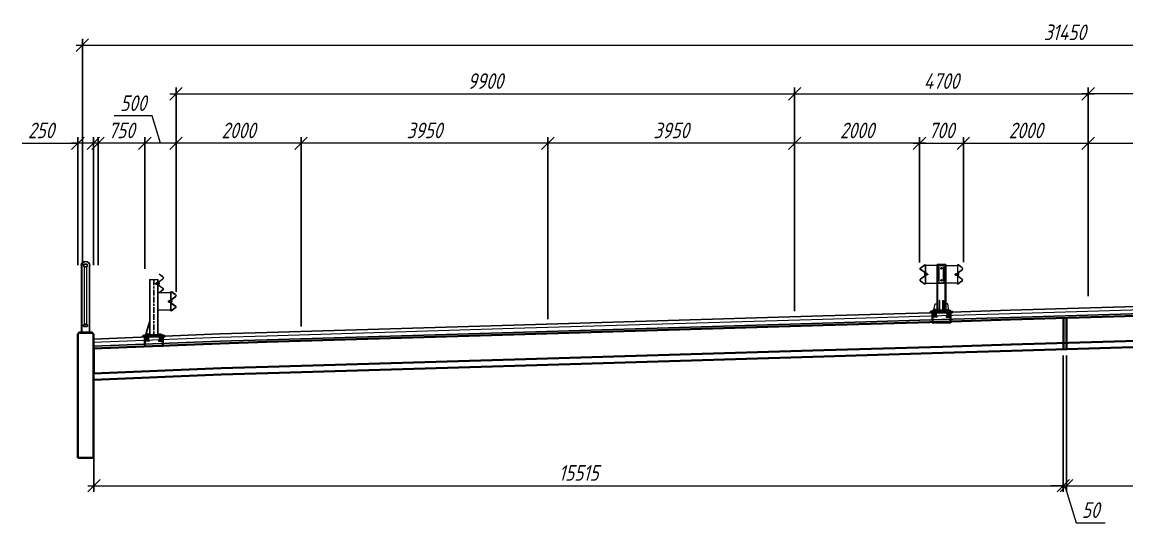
# Model space of a CAD drawing. Header units: millimetres. Extents: x 265754 to 14267433, y -6145605 to 2433772.
# Drawn here: x 6653157 to 6670840, y -195227 to -187210 of the extents above; entities that cross this region are included whole.
import ezdxf

# ---------------------------------------------------------------- set-up
doc = ezdxf.new("R2010")
doc.units = ezdxf.units.MM
doc.linetypes.add('ACAD_ISO02W100', pattern=[15, 12, -3])
doc.linetypes.add('ACAD_ISO10W100', pattern=[18.5, 12, -3, 0.5, -3])
for name, color, linetype, lineweight in [('1-Бетон', 106, 'Continuous', 35), ('1-Металл', 4, 'Continuous', 30), ('1-Тонкая', 5, 'Continuous', 20), ('Б-Перила', 3, 'Continuous', 20), ('ИС_Размер', 3, 'Continuous', 18)]:
    doc.layers.add(name, color=color, linetype=linetype, lineweight=lineweight)
doc.layers.add('Красный поперечник', color=1, linetype='Continuous')
doc.styles.add('0', font='isocpeur.ttf', dxfattribs={"width": 0.8, "oblique": 15})
doc.dimstyles.new('М100', dxfattribs={"dimscale": 100, "dimtxt": 2.5, "dimasz": 2, "dimexe": 1, "dimexo": 1, "dimgap": 0.8, "dimtad": 1, "dimdec": 0, "dimzin": 0, "dimdsep": 46, "dimtxsty": '0', "dimblk": 'OBLIQUE', "dimcen": 0.09, "dimdle": 1, "dimclrd": 256, "dimclre": 256, "dimclrt": 256, "dimadec": 4, "dimazin": 0, "dimtfac": 1, "dimtdec": 0, "dimtmove": 1, "dimatfit": 2, "dimfxl": 1, "dimtolj": 1, "dimtzin": 0, "dimlwd": -1, "dimarcsym": 0})

# ---------------------------------------------------------------- blocks, each defined once
blk = doc.blocks.new('ПО')
at = {"layer": '1-Металл'}
blk.add_lwpolyline([(100, 0), (100, 10), (-100, 10), (-100, 0)], close=True, dxfattribs=at)
at = {"layer": 'Б-Перила'}
for p, q in [((-70, 10), (-70, 1080)), ((-62, 10), (-62, 1080)), ((-30, 1070), (-30, 1090)), ((-25, 1070), (-25, 1090)), ((-20, 1100), (20, 1100)), ((-20, 1095), (20, 1095)), ((20, 1065), (-20, 1065)), ((25, 1090), (25, 1070)), ((30, 1090), (30, 1070)), ((62, 1080), (62, 10)), ((70, 1080), (70, 10)), ((20, 1060), (-20, 1060)), ((-19, 138), (-19, 1060)), ((19, 138), (19, 1060)), ((-30, 128), (-30, 108)), ((-25, 128), (-25, 108)), ((20, 138), (-20, 138)), ((20, 133), (-20, 133)), ((-20, 103), (20, 103)), ((-20, 98), (20, 98)), ((-19, 138), (19, 138)), ((25, 108), (25, 128)), ((30, 108), (30, 128))]:
    blk.add_line(p, q, dxfattribs=at)
for centre, radius, start, end in [((0, 1080), 70, 90, 180), ((0, 1080), 62, 90, 180), ((-20, 1090), 10, 90, 180), ((-20, 1070), 10, 180, 270), ((-20, 1090), 5, 90, 180), ((-20, 1070), 5, 180, 270), ((0, 1080), 70, 360, 90), ((0, 1080), 62, 0, 90), ((20, 1090), 10, 0, 90), ((20, 1090), 5, 0, 90), ((20, 1070), 10, 270, 0), ((20, 1070), 5, 270, 0), ((-20, 128), 10, 90, 180), ((-20, 108), 10, 180, 270), ((-20, 128), 5, 90, 180), ((-20, 108), 5, 180, 270), ((20, 128), 10, 0, 90), ((20, 128), 5, 0, 90), ((20, 108), 10, 270, 0), ((20, 108), 5, 270, 0)]:
    blk.add_arc(centre, radius, start, end, dxfattribs=at)
blk = doc.blocks.new('БР09')
at = {"lineweight": 15}
for p, q in [((-783, 48), (-724, 91)), ((-722, -28), (-783, 15)), ((-780, 45), (-722, 88)), ((-720, -25), (-780, 18)), ((-709, -874), (-709, 6)), ((-569, 6), (-709, 6)), ((-702, -874), (-702, 6)), ((-576, 6), (-576, -874)), ((-569, 6), (-569, -874)), ((-722, -90), (-783, -133)), ((-783, -166), (-734, -202)), ((-720, -93), (-780, -136)), ((-780, -163), (-732, -199)), ((-713, -44), (-713, -74)), ((-699, -37), (-702, -37)), ((-702, -37), (-702, -81)), ((-702, -81), (-699, -81)), ((-699, -81), (-699, -37)), ((-684, -46), (-699, -46)), ((-688, -54), (-699, -54)), ((-688, -65), (-699, -65)), ((-684, -72), (-699, -72)), ((-684, -46), (-690, -46)), ((-684, -72), (-690, -72)), ((-683, -49), (-683, -69)), ((-683, -49), (-683, -69)), ((-675, -46), (-682, -46)), ((-675, -72), (-682, -72)), ((-674, -49), (-674, -69)), ((-662, -54), (-674, -54)), ((-662, -65), (-674, -65)), ((-662, -54), (-662, -65)), ((-985, -237), (-924, -193)), ((-924, -313), (-985, -270)), ((-982, -240), (-922, -196)), ((-922, -310), (-982, -267)), ((-911, -188), (-917, -189)), ((-910, -192), (-916, -193)), ((-915, -329), (-915, -359)), ((-911, -188), (-910, -192)), ((-709, -204), (-911, -204)), ((-911, -204), (-911, -484)), ((-907, -204), (-907, -484)), ((-924, -375), (-985, -418)), ((-985, -451), (-924, -496)), ((-922, -378), (-982, -421)), ((-982, -448), (-922, -492)), ((-917, -499), (-911, -500)), ((-916, -495), (-910, -496)), ((-911, -484), (-709, -484)), ((-911, -500), (-910, -496)), ((-755, -874), (-755, -864)), ((-723, -864), (-755, -864)), ((-755, -874), (-755, -864)), ((-729, -864), (-755, -864)), ((-739, -874), (-755, -874)), ((-723, -874), (-755, -874)), ((-746, -874), (-746, -864)), ((-746, -874), (-746, -864)), ((-746, -874), (-746, -864)), ((-746, -874), (-746, -864)), ((-732, -874), (-732, -864)), ((-732, -874), (-732, -864)), ((-732, -874), (-732, -864)), ((-732, -874), (-732, -864)), ((-732, -874), (-732, -864)), ((-732, -874), (-732, -864)), ((-732, -874), (-732, -864)), ((-732, -874), (-732, -864)), ((-732, -874), (-732, -864)), ((-732, -874), (-732, -864)), ((-725, -864), (-729, -864)), ((-723, -872), (-723, -864)), ((-723, -874), (-723, -866)), ((-723, -874), (-723, -866)), ((-723, -872), (-723, -866)), ((-723, -874), (-723, -866)), ((-723, -874), (-723, -866)), ((-555, -872), (-555, -864)), ((-555, -864), (-523, -864)), ((-555, -874), (-555, -866)), ((-555, -874), (-555, -866)), ((-555, -872), (-555, -866)), ((-555, -874), (-555, -866)), ((-555, -874), (-555, -866)), ((-555, -874), (-523, -874)), ((-553, -864), (-549, -864)), ((-549, -864), (-523, -864)), ((-546, -874), (-546, -864)), ((-546, -874), (-546, -864)), ((-546, -874), (-546, -864)), ((-546, -874), (-546, -864)), ((-546, -874), (-546, -864)), ((-546, -874), (-546, -864)), ((-546, -874), (-546, -864)), ((-546, -874), (-546, -864)), ((-546, -874), (-546, -864)), ((-546, -874), (-546, -864)), ((-539, -874), (-523, -874)), ((-532, -874), (-532, -864)), ((-532, -874), (-532, -864)), ((-532, -874), (-532, -864)), ((-532, -874), (-532, -864)), ((-523, -874), (-523, -864)), ((-523, -874), (-523, -864))]:
    blk.add_line(p, q, dxfattribs=at)
for p, q in [((-724, 91), (-722, 88)), ((-734, -202), (-732, -199))]:
    blk.add_line(p, q)
at = {"lineweight": 15, "ltscale": 5}
for p, q in [((-904, -322), (-907, -322)), ((-907, -322), (-907, -366)), ((-904, -366), (-904, -322)), ((-907, -366), (-904, -366))]:
    blk.add_line(p, q, dxfattribs=at)
at = {"color": 7, "lineweight": 15}
for p, q in [((-890, -331), (-904, -331)), ((-893, -339), (-904, -339)), ((-893, -350), (-904, -350)), ((-890, -331), (-895, -331)), ((-889, -334), (-889, -354)), ((-889, -334), (-889, -354)), ((-881, -331), (-888, -331)), ((-880, -334), (-880, -354)), ((-868, -339), (-880, -339)), ((-868, -350), (-880, -350)), ((-868, -339), (-868, -350)), ((-890, -357), (-904, -357)), ((-890, -357), (-895, -357)), ((-881, -357), (-888, -357))]:
    blk.add_line(p, q, dxfattribs=at)
at = {"linetype": 'Continuous'}
for p, q in [((-789, -1064), (-789, -914)), ((-779, -914), (-779, -1064)), ((-499, -914), (-499, -1064)), ((-489, -1064), (-489, -914)), ((-489, -1064), (-789, -1064))]:
    blk.add_line(p, q, dxfattribs=at)
at = {"color": 3, "linetype": 'ACAD_ISO02W100', "lineweight": 15, "ltscale": 2}
for p, q in [((-752, -894), (-752, -914)), ((-751, -914), (-751, -974)), ((-750, -894), (-750, -914)), ((-728, -894), (-728, -914)), ((-727, -914), (-727, -974)), ((-726, -894), (-726, -914)), ((-552, -894), (-552, -914)), ((-551, -914), (-551, -974)), ((-550, -894), (-550, -914)), ((-528, -894), (-528, -914)), ((-527, -914), (-527, -974)), ((-526, -894), (-526, -914))]:
    blk.add_line(p, q, dxfattribs=at)
at = {"linetype": 'ACAD_ISO10W100', "ltscale": 2.5}
for p, q in [((-739, -888), (-739, -986)), ((-539, -888), (-539, -986))]:
    blk.add_line(p, q, dxfattribs=at)
at = {"linetype": 'ACAD_ISO10W100', "ltscale": 3}
blk.add_lwpolyline([(-639, 6), (-639, -874)], dxfattribs=at)
at = {"lineweight": 15}
blk.add_lwpolyline([(-713, -44), (-716, -44, 0.414214), (-722, -50), (-722, -57), (-719, -57), (-719, -61), (-722, -61), (-722, -68, 0.414214), (-716, -74), (-713, -74), (-713, -44)], format="xyb", dxfattribs=at)
at = {"color": 7, "lineweight": 15}
blk.add_lwpolyline([(-915, -329), (-918, -329, 0.414214), (-924, -335), (-924, -342), (-921, -342), (-921, -346), (-924, -346), (-924, -353, 0.414214), (-918, -359), (-915, -359), (-915, -329)], format="xyb", dxfattribs=at)
blk.add_lwpolyline([(-569, -676), (-509, -874)])
at = {"lineweight": 15}
blk.add_lwpolyline([(-779, -894), (-499, -894), (-499, -874), (-779, -874)], close=True, dxfattribs=at)
at = {"linetype": 'Continuous'}
for points in [[(-639, -894), (-814, -894), (-814, -914), (-639, -914)], [(-639, -894), (-464, -894), (-464, -914), (-639, -914)]]:
    blk.add_lwpolyline(points, dxfattribs=at)
blk.add_lwpolyline([(-464, -914), (-814, -914), (-814, -894), (-464, -894)], close=True, dxfattribs=at)
at = {"color": 3, "linetype": 'ACAD_ISO02W100', "lineweight": 15, "ltscale": 2}
for points in [[(-764, -974), (-714, -974), (-714, -984), (-764, -984)], [(-753, -914), (-725, -914), (-725, -974), (-753, -974)], [(-514, -974), (-564, -974), (-564, -984), (-514, -984)], [(-525, -914), (-553, -914), (-553, -974), (-525, -974)]]:
    blk.add_lwpolyline(points, close=True, dxfattribs=at)
at = {"lineweight": 15}
for centre, radius, start, end in [((-772, 31), 20, 122.4532, 237.5468), ((-772, 31), 16, 122.4532, 237.5468), ((-772, -150), 20, 122.4532, 237.5468), ((-772, -150), 16, 122.4532, 237.5468), ((-733, -45), 20, 0, 57.5468), ((-733, -73), 20, 302.4532, 0), ((-733, -45), 24, 0, 57.5468), ((-733, -73), 24, 302.4532, 0), ((-974, -254), 20, 122.4532, 237.5468), ((-974, -254), 16, 122.4532, 237.5468), ((-913, -209), 20, 101.3099, 126.1874), ((-935, -330), 20, 0, 57.5468), ((-913, -209), 16, 101.3099, 126.1874), ((-935, -330), 24, 0, 57.5468), ((-913, -479), 20, 233.8126, 258.6901), ((-913, -479), 16, 233.8126, 258.6901), ((-753, -866), 2, 90, 180), ((-753, -872), 2, 180, 270), ((-748, -866), 2, 0, 90), ((-748, -872), 2, 270, 0), ((-744, -866), 2, 90, 180), ((-744, -872), 2, 180, 270), ((-734, -866), 2, 0, 90), ((-734, -872), 2, 270, 0), ((-730, -866), 2, 90, 180), ((-730, -872), 2, 180, 270), ((-725, -866), 2, 359.9996, 90), ((-725, -872), 2, 270, 0), ((-553, -866), 2, 90, 180.0004), ((-553, -872), 2, 180, 270), ((-548, -866), 2, 0, 90), ((-548, -872), 2, 270, 0), ((-544, -866), 2, 90, 180), ((-544, -872), 2, 180, 270), ((-534, -866), 2, 0, 90), ((-534, -872), 2, 270, 0), ((-530, -866), 2, 90, 180), ((-530, -872), 2, 180, 270), ((-525, -866), 2, 0, 90), ((-525, -872), 2, 270, 0)]:
    blk.add_arc(centre, radius, start, end, dxfattribs=at)
at = {"lineweight": 15, "ltscale": 0.2}
for centre, radius, start, end in [((-974, -435), 20, 122.4532, 237.5468), ((-974, -435), 16, 122.4532, 237.5468), ((-935, -358), 20, 302.4532, 0), ((-935, -358), 24, 302.4532, 0)]:
    blk.add_arc(centre, radius, start, end, dxfattribs=at)
at = {"lineweight": 15, "extrusion": (0, 0, -1)}
for centre, major_axis, start_param, end_param in [((-688, -49), (-3.23, 3.23), 2.356194, 3.926991), ((-688, -58), (3.23, 3.23), -0.785398, 0.785398), ((-688, -60), (-3.23, 3.23), 2.356194, 3.926991), ((-688, -69), (3.23, 3.23), -0.785398, 0.785398), ((-688, -49), (-3.23, 3.23), 1.691386, 2.356194), ((-688, -69), (3.23, 3.23), 0.785398, 1.450207), ((-679, -49), (3.23, 3.23), 3.926991, 4.5918), ((-679, -49), (-3.23, 3.23), 3.926991, 5.497787), ((-679, -58), (3.23, 3.23), 3.926991, 5.497787), ((-679, -60), (-3.23, 3.23), 3.926991, 5.497787), ((-679, -69), (3.23, 3.23), 3.926991, 5.497787), ((-679, -69), (-3.23, 3.23), 4.832978, 5.497787), ((-679, -49), (3.23, 3.23), 0.785398, 2.356194), ((-679, -58), (-3.23, 3.23), 0.785398, 2.356194), ((-679, -60), (3.23, 3.23), 0.785398, 2.356194), ((-679, -69), (-3.23, 3.23), 0.785398, 2.356194), ((-679, -49), (-3.23, 3.23), 1.691386, 2.356194), ((-679, -69), (3.23, 3.23), 0.785398, 1.450207)]:
    blk.add_ellipse(centre, major_axis=major_axis, ratio=1, start_param=start_param, end_param=end_param, dxfattribs=at)
at = {"color": 7, "lineweight": 15, "extrusion": (0, 0, -1)}
for centre, major_axis, start_param, end_param in [((-893, -334), (-3.23, 3.23), 2.356194, 3.926991), ((-893, -343), (3.23, 3.23), -0.785398, 0.785398), ((-893, -345), (-3.23, 3.23), 2.356194, 3.926991), ((-893, -354), (3.23, 3.23), -0.785398, 0.785398), ((-893, -334), (-3.23, 3.23), 1.691386, 2.356194), ((-884, -334), (3.23, 3.23), 3.926991, 4.5918), ((-884, -334), (-3.23, 3.23), 3.926991, 5.497787), ((-884, -343), (3.23, 3.23), 3.926991, 5.497787), ((-884, -345), (-3.23, 3.23), 3.926991, 5.497787), ((-884, -354), (3.23, 3.23), 3.926991, 5.497787), ((-884, -334), (3.23, 3.23), 0.785398, 2.356194), ((-884, -343), (-3.23, 3.23), 0.785398, 2.356194), ((-884, -345), (3.23, 3.23), 0.785398, 2.356194), ((-884, -354), (-3.23, 3.23), 0.785398, 2.356194), ((-884, -334), (-3.23, 3.23), 1.691386, 2.356194), ((-893, -354), (3.23, 3.23), 0.785398, 1.450207), ((-884, -354), (-3.23, 3.23), 4.832978, 5.497787), ((-884, -354), (3.23, 3.23), 0.785398, 1.450207)]:
    blk.add_ellipse(centre, major_axis=major_axis, ratio=1, start_param=start_param, end_param=end_param, dxfattribs=at)
blk = doc.blocks.new('_OBLIQUE')
at = {"color": 0, "linetype": 'ByBlock', "lineweight": -2}
blk.add_line((0.5, 0.5), (-0.5, -0.5), dxfattribs=at)
blk = doc.blocks.new('*D644')
at = {"layer": 'Defpoints', "color": 0, "linetype": 'Continuous', "transparency": 16777216}
for p in [(6670221, -188360), (6670221, -191696), (6665521, -191937)]:
    blk.add_point(p, dxfattribs=at)
at = {"layer": 'ИС_Размер', "lineweight": -2, "transparency": 16777216}
for p, q in [((6665521, -191837), (6665521, -188260)), ((6670221, -191596), (6670221, -188260))]:
    blk.add_line(p, q, dxfattribs=at)
at = {"layer": 'ИС_Размер', "transparency": 16777216}
blk.add_line((6665421, -188360), (6670321, -188360), dxfattribs=at)
at = {"layer": 'ИС_Размер', "linetype": 'Continuous', "transparency": 16777216, "xscale": 200, "yscale": 200, "zscale": 200, "rotation": 180}
blk.add_blockref('_OBLIQUE', (6665521, -188360), dxfattribs=at)
at = {"layer": 'ИС_Размер', "linetype": 'Continuous', "transparency": 16777216, "xscale": 200, "yscale": 200, "zscale": 200}
blk.add_blockref('_OBLIQUE', (6670221, -188360), dxfattribs=at)
at = {"layer": 'ИС_Размер', "linetype": 'Continuous', "transparency": 16777216, "insert": (6667871, -188155), "char_height": 250, "attachment_point": 5, "style": '0'}
blk.add_mtext('\\A1;4700', dxfattribs=at)
blk = doc.blocks.new('*D645')
at = {"layer": 'Defpoints', "color": 0, "transparency": 16777216}
for p in [(6670221, -189150), (6668222, -191153), (6670221, -191696)]:
    blk.add_point(p, dxfattribs=at)
at = {"layer": 'ИС_Размер', "transparency": 16777216}
blk.add_line((6668122, -189150), (6670321, -189150), dxfattribs=at)
at = {"layer": 'ИС_Размер', "lineweight": -2, "transparency": 16777216}
for p, q in [((6668222, -191053), (6668222, -189050)), ((6670221, -191596), (6670221, -189050))]:
    blk.add_line(p, q, dxfattribs=at)
at = {"layer": 'ИС_Размер', "transparency": 16777216, "xscale": 200, "yscale": 200, "zscale": 200, "rotation": 180}
blk.add_blockref('_OBLIQUE', (6668222, -189150), dxfattribs=at)
at = {"layer": 'ИС_Размер', "transparency": 16777216, "xscale": 200, "yscale": 200, "zscale": 200}
blk.add_blockref('_OBLIQUE', (6670221, -189150), dxfattribs=at)
at = {"layer": 'ИС_Размер', "transparency": 16777216, "insert": (6669221, -188945), "char_height": 250, "attachment_point": 5, "style": '0'}
blk.add_mtext('\\A1;2000', dxfattribs=at)
blk = doc.blocks.new('*D646')
at = {"layer": 'Defpoints', "color": 0, "linetype": 'Continuous', "transparency": 16777216}
for p in [(6674171, -189150), (6674171, -191590), (6670221, -191696)]:
    blk.add_point(p, dxfattribs=at)
at = {"layer": 'ИС_Размер', "transparency": 16777216}
blk.add_line((6670121, -189150), (6674271, -189150), dxfattribs=at)
at = {"layer": 'ИС_Размер', "lineweight": -2, "transparency": 16777216}
for p, q in [((6670221, -191596), (6670221, -189050)), ((6674171, -191490), (6674171, -189050))]:
    blk.add_line(p, q, dxfattribs=at)
at = {"layer": 'ИС_Размер', "linetype": 'Continuous', "transparency": 16777216, "xscale": 200, "yscale": 200, "zscale": 200, "rotation": 180}
blk.add_blockref('_OBLIQUE', (6670221, -189150), dxfattribs=at)
at = {"layer": 'ИС_Размер', "linetype": 'Continuous', "transparency": 16777216, "xscale": 200, "yscale": 200, "zscale": 200}
blk.add_blockref('_OBLIQUE', (6674171, -189150), dxfattribs=at)
at = {"layer": 'ИС_Размер', "linetype": 'Continuous', "transparency": 16777216, "insert": (6672196, -188945), "char_height": 250, "attachment_point": 5, "style": '0'}
blk.add_mtext('\\A1;3950', dxfattribs=at)
blk = doc.blocks.new('*D595')
at = {"layer": 'Defpoints', "color": 0, "linetype": 'Continuous', "transparency": 16777216}
for p in [(6685571, -187579), (6654122, -191203), (6685571, -191304)]:
    blk.add_point(p, dxfattribs=at)
at = {"layer": 'ИС_Размер', "transparency": 16777216}
blk.add_line((6654022, -187579), (6685671, -187579), dxfattribs=at)
at = {"layer": 'ИС_Размер', "lineweight": -2, "transparency": 16777216}
for p, q in [((6654122, -191103), (6654122, -187479)), ((6685571, -191204), (6685571, -187479))]:
    blk.add_line(p, q, dxfattribs=at)
at = {"layer": 'ИС_Размер', "linetype": 'Continuous', "transparency": 16777216, "xscale": 200, "yscale": 200, "zscale": 200, "rotation": 180}
blk.add_blockref('_OBLIQUE', (6654122, -187579), dxfattribs=at)
at = {"layer": 'ИС_Размер', "linetype": 'Continuous', "transparency": 16777216, "xscale": 200, "yscale": 200, "zscale": 200}
blk.add_blockref('_OBLIQUE', (6685571, -187579), dxfattribs=at)
at = {"layer": 'ИС_Размер', "linetype": 'Continuous', "transparency": 16777216, "insert": (6669846, -187374), "char_height": 250, "attachment_point": 5, "style": '0'}
blk.add_mtext('\\A1;31450', dxfattribs=at)
blk = doc.blocks.new('*D596')
at = {"layer": 'Defpoints', "color": 0, "linetype": 'Continuous', "transparency": 16777216}
for p in [(6670221, -188360), (6684071, -190707), (6670221, -191696)]:
    blk.add_point(p, dxfattribs=at)
at = {"layer": 'ИС_Размер', "lineweight": -2, "transparency": 16777216}
for p, q in [((6670221, -191596), (6670221, -188260)), ((6684071, -190607), (6684071, -188260))]:
    blk.add_line(p, q, dxfattribs=at)
at = {"layer": 'ИС_Размер', "transparency": 16777216}
blk.add_line((6684171, -188360), (6670121, -188360), dxfattribs=at)
at = {"layer": 'ИС_Размер', "linetype": 'Continuous', "transparency": 16777216, "xscale": 200, "yscale": 200, "zscale": 200, "rotation": 180}
blk.add_blockref('_OBLIQUE', (6670221, -188360), dxfattribs=at)
at = {"layer": 'ИС_Размер', "linetype": 'Continuous', "transparency": 16777216, "xscale": 200, "yscale": 200, "zscale": 200}
blk.add_blockref('_OBLIQUE', (6684071, -188360), dxfattribs=at)
at = {"layer": 'ИС_Размер', "linetype": 'Continuous', "transparency": 16777216, "insert": (6677146, -188155), "char_height": 250, "attachment_point": 5, "style": '0'}
blk.add_mtext('\\A1;13850', dxfattribs=at)
blk = doc.blocks.new('*D597')
at = {"layer": 'Defpoints', "color": 0, "transparency": 16777216}
for p in [(6668222, -189150), (6667521, -191159), (6668222, -191153)]:
    blk.add_point(p, dxfattribs=at)
at = {"layer": 'ИС_Размер', "transparency": 16777216}
blk.add_line((6667421, -189150), (6668322, -189150), dxfattribs=at)
at = {"layer": 'ИС_Размер', "lineweight": -2, "transparency": 16777216}
for p, q in [((6667521, -191059), (6667521, -189050)), ((6668222, -191053), (6668222, -189050))]:
    blk.add_line(p, q, dxfattribs=at)
at = {"layer": 'ИС_Размер', "transparency": 16777216, "xscale": 200, "yscale": 200, "zscale": 200, "rotation": 180}
blk.add_blockref('_OBLIQUE', (6667521, -189150), dxfattribs=at)
at = {"layer": 'ИС_Размер', "transparency": 16777216, "xscale": 200, "yscale": 200, "zscale": 200}
blk.add_blockref('_OBLIQUE', (6668222, -189150), dxfattribs=at)
at = {"layer": 'ИС_Размер', "transparency": 16777216, "insert": (6667871, -188945), "char_height": 250, "attachment_point": 5, "style": '0'}
blk.add_mtext('\\A1;700', dxfattribs=at)
blk = doc.blocks.new('*D598')
at = {"layer": 'Defpoints', "color": 0, "transparency": 16777216}
for p in [(6665521, -189150), (6667521, -191159), (6665521, -191937)]:
    blk.add_point(p, dxfattribs=at)
at = {"layer": 'ИС_Размер', "transparency": 16777216}
blk.add_line((6667621, -189150), (6665421, -189150), dxfattribs=at)
at = {"layer": 'ИС_Размер', "lineweight": -2, "transparency": 16777216}
for p, q in [((6665521, -191837), (6665521, -189050)), ((6667521, -191059), (6667521, -189050))]:
    blk.add_line(p, q, dxfattribs=at)
at = {"layer": 'ИС_Размер', "transparency": 16777216, "xscale": 200, "yscale": 200, "zscale": 200, "rotation": 180}
blk.add_blockref('_OBLIQUE', (6665521, -189150), dxfattribs=at)
at = {"layer": 'ИС_Размер', "transparency": 16777216, "xscale": 200, "yscale": 200, "zscale": 200}
blk.add_blockref('_OBLIQUE', (6667521, -189150), dxfattribs=at)
at = {"layer": 'ИС_Размер', "transparency": 16777216, "insert": (6666521, -188945), "char_height": 250, "attachment_point": 5, "style": '0'}
blk.add_mtext('\\A1;2000', dxfattribs=at)
blk = doc.blocks.new('*D599')
at = {"layer": 'Defpoints', "color": 0, "linetype": 'Continuous', "transparency": 16777216}
for p in [(6661571, -189150), (6665521, -191937), (6661571, -192063)]:
    blk.add_point(p, dxfattribs=at)
at = {"layer": 'ИС_Размер', "transparency": 16777216}
blk.add_line((6665621, -189150), (6661471, -189150), dxfattribs=at)
at = {"layer": 'ИС_Размер', "lineweight": -2, "transparency": 16777216}
for p, q in [((6661571, -191963), (6661571, -189050)), ((6665521, -191837), (6665521, -189050))]:
    blk.add_line(p, q, dxfattribs=at)
at = {"layer": 'ИС_Размер', "linetype": 'Continuous', "transparency": 16777216, "xscale": 200, "yscale": 200, "zscale": 200, "rotation": 180}
blk.add_blockref('_OBLIQUE', (6661571, -189150), dxfattribs=at)
at = {"layer": 'ИС_Размер', "linetype": 'Continuous', "transparency": 16777216, "xscale": 200, "yscale": 200, "zscale": 200}
blk.add_blockref('_OBLIQUE', (6665521, -189150), dxfattribs=at)
at = {"layer": 'ИС_Размер', "linetype": 'Continuous', "transparency": 16777216, "insert": (6663546, -188945), "char_height": 250, "attachment_point": 5, "style": '0'}
blk.add_mtext('\\A1;3950', dxfattribs=at)
blk = doc.blocks.new('*D600')
at = {"layer": 'Defpoints', "color": 0, "linetype": 'Continuous', "transparency": 16777216}
for p in [(6657621, -189150), (6657621, -192184), (6661571, -192063)]:
    blk.add_point(p, dxfattribs=at)
at = {"layer": 'ИС_Размер', "transparency": 16777216}
blk.add_line((6661671, -189150), (6657521, -189150), dxfattribs=at)
at = {"layer": 'ИС_Размер', "lineweight": -2, "transparency": 16777216}
for p, q in [((6657621, -192084), (6657621, -189050)), ((6661571, -191963), (6661571, -189050))]:
    blk.add_line(p, q, dxfattribs=at)
at = {"layer": 'ИС_Размер', "linetype": 'Continuous', "transparency": 16777216, "xscale": 200, "yscale": 200, "zscale": 200, "rotation": 180}
blk.add_blockref('_OBLIQUE', (6657621, -189150), dxfattribs=at)
at = {"layer": 'ИС_Размер', "linetype": 'Continuous', "transparency": 16777216, "xscale": 200, "yscale": 200, "zscale": 200}
blk.add_blockref('_OBLIQUE', (6661571, -189150), dxfattribs=at)
at = {"layer": 'ИС_Размер', "linetype": 'Continuous', "transparency": 16777216, "insert": (6659596, -188945), "char_height": 250, "attachment_point": 5, "style": '0'}
blk.add_mtext('\\A1;3950', dxfattribs=at)
blk = doc.blocks.new('*D601')
at = {"layer": 'Defpoints', "color": 0, "linetype": 'Continuous', "transparency": 16777216}
for p in [(6655621, -189150), (6655621, -191629), (6657621, -192184)]:
    blk.add_point(p, dxfattribs=at)
at = {"layer": 'ИС_Размер', "transparency": 16777216}
blk.add_line((6657721, -189150), (6655521, -189150), dxfattribs=at)
at = {"layer": 'ИС_Размер', "lineweight": -2, "transparency": 16777216}
for p, q in [((6655621, -191529), (6655621, -189050)), ((6657621, -192084), (6657621, -189050))]:
    blk.add_line(p, q, dxfattribs=at)
at = {"layer": 'ИС_Размер', "linetype": 'Continuous', "transparency": 16777216, "xscale": 200, "yscale": 200, "zscale": 200, "rotation": 180}
blk.add_blockref('_OBLIQUE', (6655621, -189150), dxfattribs=at)
at = {"layer": 'ИС_Размер', "linetype": 'Continuous', "transparency": 16777216, "xscale": 200, "yscale": 200, "zscale": 200}
blk.add_blockref('_OBLIQUE', (6657621, -189150), dxfattribs=at)
at = {"layer": 'ИС_Размер', "linetype": 'Continuous', "transparency": 16777216, "insert": (6656621, -188945), "char_height": 250, "attachment_point": 5, "style": '0'}
blk.add_mtext('\\A1;2000', dxfattribs=at)
blk = doc.blocks.new('*D602')
at = {"layer": 'Defpoints', "color": 0, "transparency": 16777216}
for p in [(6654048, -189150), (6654048, -191203), (6654298, -191203)]:
    blk.add_point(p, dxfattribs=at)
at = {"layer": 'ИС_Размер', "transparency": 16777216}
for p, q in [((6653157, -189150), (6654048, -189150)), ((6654398, -189150), (6653948, -189150))]:
    blk.add_line(p, q, dxfattribs=at)
at = {"layer": 'ИС_Размер', "lineweight": -2, "transparency": 16777216}
for p, q in [((6654048, -191103), (6654048, -189050)), ((6654298, -191103), (6654298, -189050))]:
    blk.add_line(p, q, dxfattribs=at)
at = {"layer": 'ИС_Размер', "transparency": 16777216, "xscale": 200, "yscale": 200, "zscale": 200, "rotation": 180}
blk.add_blockref('_OBLIQUE', (6654048, -189150), dxfattribs=at)
at = {"layer": 'ИС_Размер', "transparency": 16777216, "xscale": 200, "yscale": 200, "zscale": 200}
blk.add_blockref('_OBLIQUE', (6654298, -189150), dxfattribs=at)
at = {"layer": 'ИС_Размер', "transparency": 16777216, "insert": (6653460, -188945), "char_height": 250, "attachment_point": 5, "style": '0'}
blk.add_mtext('\\A1;250', dxfattribs=at)
blk = doc.blocks.new('*D603')
at = {"layer": 'Defpoints', "color": 0, "transparency": 16777216}
for p in [(6655122, -189150), (6655122, -191260), (6655621, -191629)]:
    blk.add_point(p, dxfattribs=at)
at = {"layer": 'ИС_Размер', "transparency": 16777216}
for p, q in [((6655239, -188713), (6654632, -188713)), ((6655371, -189150), (6655239, -188713)), ((6655721, -189150), (6655022, -189150))]:
    blk.add_line(p, q, dxfattribs=at)
at = {"layer": 'ИС_Размер', "lineweight": -2, "transparency": 16777216}
for p, q in [((6655122, -191160), (6655122, -189050)), ((6655621, -191529), (6655621, -189050))]:
    blk.add_line(p, q, dxfattribs=at)
at = {"layer": 'ИС_Размер', "transparency": 16777216, "xscale": 200, "yscale": 200, "zscale": 200, "rotation": 180}
blk.add_blockref('_OBLIQUE', (6655122, -189150), dxfattribs=at)
at = {"layer": 'ИС_Размер', "transparency": 16777216, "xscale": 200, "yscale": 200, "zscale": 200}
blk.add_blockref('_OBLIQUE', (6655621, -189150), dxfattribs=at)
at = {"layer": 'ИС_Размер', "transparency": 16777216, "insert": (6654935, -188508), "char_height": 250, "attachment_point": 5, "style": '0'}
blk.add_mtext('\\A1;500', dxfattribs=at)
blk = doc.blocks.new('*D604')
at = {"layer": 'Defpoints', "color": 0, "transparency": 16777216}
for p in [(6654372, -189150), (6654372, -191203), (6655122, -191260)]:
    blk.add_point(p, dxfattribs=at)
at = {"layer": 'ИС_Размер', "transparency": 16777216}
blk.add_line((6655222, -189150), (6654272, -189150), dxfattribs=at)
at = {"layer": 'ИС_Размер', "lineweight": -2, "transparency": 16777216}
for p, q in [((6654372, -191103), (6654372, -189050)), ((6655122, -191160), (6655122, -189050))]:
    blk.add_line(p, q, dxfattribs=at)
at = {"layer": 'ИС_Размер', "transparency": 16777216, "xscale": 200, "yscale": 200, "zscale": 200, "rotation": 180}
blk.add_blockref('_OBLIQUE', (6654372, -189150), dxfattribs=at)
at = {"layer": 'ИС_Размер', "transparency": 16777216, "xscale": 200, "yscale": 200, "zscale": 200}
blk.add_blockref('_OBLIQUE', (6655122, -189150), dxfattribs=at)
at = {"layer": 'ИС_Размер', "transparency": 16777216, "insert": (6654747, -188945), "char_height": 250, "attachment_point": 5, "style": '0'}
blk.add_mtext('\\A1;750', dxfattribs=at)
blk = doc.blocks.new('*D605')
at = {"layer": 'Defpoints', "color": 0, "linetype": 'Continuous', "transparency": 16777216}
for p in [(6665521, -188360), (6655621, -191629), (6665521, -191937)]:
    blk.add_point(p, dxfattribs=at)
at = {"layer": 'ИС_Размер', "lineweight": -2, "transparency": 16777216}
for p, q in [((6655621, -191529), (6655621, -188260)), ((6665521, -191837), (6665521, -188260))]:
    blk.add_line(p, q, dxfattribs=at)
at = {"layer": 'ИС_Размер', "transparency": 16777216}
blk.add_line((6655521, -188360), (6665621, -188360), dxfattribs=at)
at = {"layer": 'ИС_Размер', "linetype": 'Continuous', "transparency": 16777216, "xscale": 200, "yscale": 200, "zscale": 200, "rotation": 180}
blk.add_blockref('_OBLIQUE', (6655621, -188360), dxfattribs=at)
at = {"layer": 'ИС_Размер', "linetype": 'Continuous', "transparency": 16777216, "xscale": 200, "yscale": 200, "zscale": 200}
blk.add_blockref('_OBLIQUE', (6665521, -188360), dxfattribs=at)
at = {"layer": 'ИС_Размер', "linetype": 'Continuous', "transparency": 16777216, "insert": (6660571, -188155), "char_height": 250, "attachment_point": 5, "style": '0'}
blk.add_mtext('\\A1;9900', dxfattribs=at)
blk = doc.blocks.new('Барьерка1')
at = {"lineweight": 15}
for p, q in [((1026, 1457), (1026, 727)), ((1034, 1457), (1034, 727)), ((1159, 727), (1159, 1457)), ((1166, 727), (1166, 1457)), ((1166, 1441), (1356, 1441)), ((1352, 1441), (1352, 1160)), ((1356, 1457), (1355, 1453)), ((1355, 1453), (1361, 1451)), ((1356, 1457), (1362, 1455)), ((1356, 1441), (1356, 1160)), ((1428, 1405), (1367, 1449)), ((1430, 1408), (1370, 1452)), ((1360, 1316), (1360, 1285)), ((1367, 1335), (1428, 1377)), ((1367, 1266), (1428, 1224)), ((1370, 1331), (1430, 1374)), ((1370, 1270), (1430, 1227)), ((1356, 1160), (1166, 1160)), ((1361, 1150), (1355, 1148)), ((1356, 1144), (1355, 1148)), ((1362, 1146), (1356, 1144)), ((1428, 1196), (1367, 1152)), ((1430, 1193), (1370, 1149)), ((980, 727), (980, 737)), ((1012, 737), (980, 737)), ((980, 727), (980, 737)), ((1006, 737), (980, 737)), ((996, 727), (980, 727)), ((1012, 727), (980, 727)), ((989, 727), (989, 737)), ((989, 727), (989, 737)), ((989, 727), (989, 737)), ((989, 727), (989, 737)), ((1003, 727), (1003, 737)), ((1003, 727), (1003, 737)), ((1003, 727), (1003, 737)), ((1003, 727), (1003, 737)), ((1003, 727), (1003, 737)), ((1003, 727), (1003, 737)), ((1003, 727), (1003, 737)), ((1003, 727), (1003, 737)), ((1003, 727), (1003, 737)), ((1003, 727), (1003, 737)), ((1010, 737), (1006, 737)), ((1012, 729), (1012, 737)), ((1012, 727), (1012, 735)), ((1012, 727), (1012, 735)), ((1012, 729), (1012, 735)), ((1012, 727), (1012, 735)), ((1012, 727), (1012, 735)), ((1180, 729), (1180, 737)), ((1180, 737), (1212, 737)), ((1180, 727), (1180, 735)), ((1180, 727), (1180, 735)), ((1180, 729), (1180, 735)), ((1180, 727), (1180, 735)), ((1180, 727), (1180, 735)), ((1180, 727), (1212, 727)), ((1182, 737), (1186, 737)), ((1186, 737), (1212, 737)), ((1189, 727), (1189, 737)), ((1189, 727), (1189, 737)), ((1189, 727), (1189, 737)), ((1189, 727), (1189, 737)), ((1189, 727), (1189, 737)), ((1189, 727), (1189, 737)), ((1189, 727), (1189, 737)), ((1189, 727), (1189, 737)), ((1189, 727), (1189, 737)), ((1189, 727), (1189, 737)), ((1196, 727), (1212, 727)), ((1203, 727), (1203, 737)), ((1203, 727), (1203, 737)), ((1203, 727), (1203, 737)), ((1203, 727), (1203, 737)), ((1212, 727), (1212, 737)), ((1212, 727), (1212, 737))]:
    blk.add_line(p, q, dxfattribs=at)
at = {"color": 3, "linetype": 'ACAD_ISO02W100', "lineweight": 15, "ltscale": 2}
for p, q in [((1063, 1441), (1166, 1441)), ((1063, 1160), (1063, 1441)), ((1138, 1160), (1138, 1441)), ((1166, 1160), (1063, 1160)), ((983, 707), (983, 687)), ((984, 687), (984, 627)), ((985, 707), (985, 687)), ((1007, 707), (1007, 687)), ((1008, 687), (1008, 627)), ((1009, 707), (1009, 687)), ((1183, 707), (1183, 687)), ((1184, 687), (1184, 627)), ((1185, 707), (1185, 687)), ((1207, 707), (1207, 687)), ((1208, 687), (1208, 627)), ((1209, 707), (1209, 687))]:
    blk.add_line(p, q, dxfattribs=at)
at = {"color": 7, "lineweight": 15}
for p, q in [((1313, 1306), (1313, 1295)), ((1313, 1306), (1325, 1306)), ((1313, 1295), (1325, 1295)), ((1325, 1311), (1325, 1290)), ((1326, 1313), (1333, 1313)), ((1326, 1288), (1333, 1288)), ((1334, 1311), (1334, 1290)), ((1334, 1311), (1334, 1290)), ((1335, 1313), (1350, 1313)), ((1335, 1313), (1340, 1313)), ((1335, 1288), (1350, 1288)), ((1335, 1288), (1340, 1288)), ((1339, 1306), (1350, 1306)), ((1339, 1295), (1350, 1295))]:
    blk.add_line(p, q, dxfattribs=at)
at = {"lineweight": 15, "ltscale": 5}
for p, q in [((1350, 1279), (1350, 1322)), ((1350, 1322), (1352, 1322)), ((1352, 1279), (1350, 1279)), ((1352, 1322), (1352, 1279))]:
    blk.add_line(p, q, dxfattribs=at)
at = {"linetype": 'ACAD_ISO10W100', "ltscale": 2.5}
for p, q in [((996, 713), (996, 615)), ((1196, 713), (1196, 615))]:
    blk.add_line(p, q, dxfattribs=at)
at = {"linetype": 'Continuous'}
for p, q in [((946, 527), (946, 687)), ((956, 687), (956, 527)), ((1237, 687), (1237, 527)), ((1246, 527), (1246, 687)), ((946, 527), (1096, 527)), ((1246, 527), (1096, 527))]:
    blk.add_line(p, q, dxfattribs=at)
at = {"lineweight": 15}
for points in [[(1167, 1457), (1026, 1457)], [(982, 727), (982, 757), (997, 827), (1027, 827)], [(1212, 727), (1212, 757), (1197, 827), (1167, 827)]]:
    blk.add_lwpolyline(points, dxfattribs=at)
at = {"color": 7, "lineweight": 15}
blk.add_lwpolyline([(1360, 1316), (1364, 1316, -0.414214), (1370, 1310), (1370, 1303), (1366, 1303), (1366, 1298), (1370, 1298), (1370, 1291, -0.414214), (1364, 1285), (1360, 1285), (1360, 1316)], format="xyb", dxfattribs=at)
at = {"lineweight": 15}
for points in [[(1236, 707), (956, 707), (956, 727), (1236, 727)], [(1071, 883), (1061, 883), (1061, 727), (1071, 727)], [(1121, 883), (1131, 883), (1131, 727), (1121, 727)]]:
    blk.add_lwpolyline(points, close=True, dxfattribs=at)
at = {"linetype": 'Continuous'}
for points in [[(1096, 707), (921, 707), (921, 687), (1096, 687)], [(1096, 707), (1271, 707), (1271, 687), (1096, 687)]]:
    blk.add_lwpolyline(points, dxfattribs=at)
blk.add_lwpolyline([(921, 687), (1271, 687), (1271, 707), (921, 707)], close=True, dxfattribs=at)
at = {"color": 3, "linetype": 'ACAD_ISO02W100', "lineweight": 15, "ltscale": 2}
for points in [[(971, 627), (1021, 627), (1021, 617), (971, 617)], [(982, 687), (1010, 687), (1010, 627), (982, 627)], [(1221, 627), (1171, 627), (1171, 617), (1221, 617)], [(1210, 687), (1182, 687), (1182, 627), (1210, 627)]]:
    blk.add_lwpolyline(points, close=True, dxfattribs=at)
at = {"lineweight": 15}
for centre in [(1096, 1396), (1096, 1205)]:
    blk.add_circle(centre, 10.9, dxfattribs=at)
for centre, radius, start, end in [((1358, 1436), 16, 53.8126, 78.6901), ((1358, 1436), 20, 53.8126, 78.6901), ((1380, 1315), 24, 122.4532, 180), ((1380, 1315), 20, 122.4532, 180), ((1419, 1391), 16, 302.4532, 57.5468), ((1419, 1391), 20, 302.4532, 57.5468), ((1358, 1165), 16, 281.3099, 306.1874), ((1358, 1165), 20, 281.3099, 306.1874), ((982, 735), 2, 90, 180), ((982, 729), 2, 180, 270), ((987, 735), 2, 0, 90), ((987, 729), 2, 270, 0), ((991, 735), 2, 90, 180), ((991, 729), 2, 180, 270), ((1001, 735), 2, 0, 90), ((1001, 729), 2, 270, 0), ((1005, 735), 2, 90, 180), ((1005, 729), 2, 180, 270), ((1010, 735), 2, 359.9996, 90), ((1010, 729), 2, 270, 0), ((1182, 735), 2, 90, 180.0004), ((1182, 729), 2, 180, 270), ((1187, 735), 2, 0, 90), ((1187, 729), 2, 270, 0), ((1191, 735), 2, 90, 180), ((1191, 729), 2, 180, 270), ((1201, 735), 2, 0, 90), ((1201, 729), 2, 270, 0), ((1205, 735), 2, 90, 180), ((1205, 729), 2, 180, 270), ((1210, 735), 2, 0, 90), ((1210, 729), 2, 270, 0)]:
    blk.add_arc(centre, radius, start, end, dxfattribs=at)
at = {"lineweight": 15, "ltscale": 0.2}
for centre, radius, start, end in [((1380, 1286), 24, 180, 237.5468), ((1380, 1286), 20, 180, 237.5468), ((1419, 1210), 16, 302.4532, 57.5468), ((1419, 1210), 20, 302.4532, 57.5468)]:
    blk.add_arc(centre, radius, start, end, dxfattribs=at)
at = {"color": 7, "lineweight": 15}
for centre, major_axis, start_param, end_param in [((1329, 1310), (3.23, 3.23), 1.691386, 2.356194), ((1329, 1311), (-3.23, 3.23), 0.785398, 2.356194), ((1329, 1301), (3.23, 3.23), 0.785398, 2.356194), ((1329, 1300), (-3.23, 3.23), 0.785398, 2.356194), ((1329, 1290), (3.23, 3.23), 0.785398, 2.356194), ((1329, 1290), (-3.23, 3.23), 0.785398, 1.450207), ((1329, 1311), (3.23, 3.23), 3.926991, 5.497787), ((1329, 1301), (-3.23, 3.23), 3.926991, 5.497787), ((1329, 1300), (3.23, 3.23), 3.926991, 5.497787), ((1329, 1290), (-3.23, 3.23), 3.926991, 5.497787), ((1329, 1310), (-3.23, 3.23), 3.926991, 4.5918), ((1329, 1290), (3.23, 3.23), 4.832978, 5.497787), ((1339, 1310), (3.23, 3.23), 1.691386, 2.356194), ((1339, 1311), (3.23, 3.23), 2.356194, 3.926991), ((1339, 1301), (-3.23, 3.23), -0.785398, 0.785398), ((1339, 1300), (3.23, 3.23), 2.356194, 3.926991), ((1339, 1290), (-3.23, 3.23), -0.785398, 0.785398), ((1339, 1290), (-3.23, 3.23), 0.785398, 1.450207)]:
    blk.add_ellipse(centre, major_axis=major_axis, ratio=1, start_param=start_param, end_param=end_param, dxfattribs=at)
blk = doc.blocks.new('*D749')
at = {"layer": 'Defpoints', "color": 0, "linetype": 'Continuous', "transparency": 16777216}
for p in [(6669822, -192448), (6654307, -192834), (6669822, -194632)]:
    blk.add_point(p, dxfattribs=at)
at = {"layer": 'ИС_Размер', "lineweight": -2, "transparency": 16777216}
for p, q in [((6669822, -192548), (6669822, -194732)), ((6654307, -192934), (6654307, -194732))]:
    blk.add_line(p, q, dxfattribs=at)
at = {"layer": 'ИС_Размер', "transparency": 16777216}
blk.add_line((6654207, -194632), (6669922, -194632), dxfattribs=at)
at = {"layer": 'ИС_Размер', "linetype": 'Continuous', "transparency": 16777216, "xscale": 200, "yscale": 200, "zscale": 200, "rotation": 180}
blk.add_blockref('_OBLIQUE', (6654307, -194632), dxfattribs=at)
at = {"layer": 'ИС_Размер', "linetype": 'Continuous', "transparency": 16777216, "xscale": 200, "yscale": 200, "zscale": 200}
blk.add_blockref('_OBLIQUE', (6669822, -194632), dxfattribs=at)
at = {"layer": 'ИС_Размер', "linetype": 'Continuous', "transparency": 16777216, "insert": (6662065, -194427), "char_height": 250, "attachment_point": 5, "style": '0'}
blk.add_mtext('\\A1;15515', dxfattribs=at)
blk = doc.blocks.new('*D750')
at = {"layer": 'Defpoints', "color": 0, "linetype": 'Continuous', "transparency": 16777216}
for p in [(6669822, -192448), (6669872, -192447), (6669872, -194632)]:
    blk.add_point(p, dxfattribs=at)
at = {"layer": 'ИС_Размер', "lineweight": -2, "transparency": 16777216}
for p, q in [((6669822, -192548), (6669822, -194732)), ((6669872, -192547), (6669872, -194732))]:
    blk.add_line(p, q, dxfattribs=at)
at = {"layer": 'ИС_Размер', "transparency": 16777216}
for p, q in [((6669822, -194632), (6669622, -194632)), ((6669822, -194632), (6669872, -194632)), ((6669822, -194632), (6669872, -194632)), ((6669847, -194632), (6670026, -195227)), ((6669872, -194632), (6670072, -194632)), ((6670026, -195227), (6670493, -195227))]:
    blk.add_line(p, q, dxfattribs=at)
at = {"layer": 'ИС_Размер', "linetype": 'Continuous', "transparency": 16777216, "xscale": 200, "yscale": 200, "zscale": 200}
blk.add_blockref('_OBLIQUE', (6669822, -194632), dxfattribs=at)
at = {"layer": 'ИС_Размер', "linetype": 'Continuous', "transparency": 16777216, "xscale": 200, "yscale": 200, "zscale": 200, "rotation": 180}
blk.add_blockref('_OBLIQUE', (6669872, -194632), dxfattribs=at)
at = {"layer": 'ИС_Размер', "linetype": 'Continuous', "transparency": 16777216, "insert": (6670259, -195022), "char_height": 250, "attachment_point": 5, "style": '0'}
blk.add_mtext('\\A1;50', dxfattribs=at)
blk = doc.blocks.new('*D751')
at = {"layer": 'Defpoints', "color": 0, "linetype": 'Continuous', "transparency": 16777216}
for p in [(6685387, -191881), (6669872, -192447), (6685387, -194632)]:
    blk.add_point(p, dxfattribs=at)
at = {"layer": 'ИС_Размер', "lineweight": -2, "transparency": 16777216}
for p, q in [((6685387, -191981), (6685387, -194732)), ((6669872, -192547), (6669872, -194732))]:
    blk.add_line(p, q, dxfattribs=at)
at = {"layer": 'ИС_Размер', "transparency": 16777216}
blk.add_line((6669772, -194632), (6685487, -194632), dxfattribs=at)
at = {"layer": 'ИС_Размер', "linetype": 'Continuous', "transparency": 16777216, "xscale": 200, "yscale": 200, "zscale": 200, "rotation": 180}
blk.add_blockref('_OBLIQUE', (6669872, -194632), dxfattribs=at)
at = {"layer": 'ИС_Размер', "linetype": 'Continuous', "transparency": 16777216, "xscale": 200, "yscale": 200, "zscale": 200}
blk.add_blockref('_OBLIQUE', (6685387, -194632), dxfattribs=at)
at = {"layer": 'ИС_Размер', "linetype": 'Continuous', "transparency": 16777216, "insert": (6677630, -194427), "char_height": 250, "attachment_point": 5, "style": '0'}
blk.add_mtext('\\A1;15515', dxfattribs=at)

msp = doc.modelspace()

# ---------------------------------------------------------------- linework, layer by layer
at = {"layer": '1-Бетон'}
for p, q in [((6654047.3736, -192205.8844), (6654067.3736, -192185.8844)), ((6654047.3736, -194185.8844), (6654047.3736, -192205.8844)), ((6654067.3736, -192185.8844), (6654277.3736, -192185.8844)), ((6654277.3736, -192185.8844), (6654297.3736, -192206.0115)), ((6654297.3736, -192206.0115), (6654297.3736, -194185.8844)), ((6654307.3736, -192433.5573), (6654307.3736, -192833.8772)), ((6654047.3736, -194185.8844), (6654297.3736, -194185.8844))]:
    msp.add_line(p, q, dxfattribs=at)
for points in [[(6654297.3736, -192433.9573), (6656326.8478, -192352.7784), (6657076.0991, -192330.3008), (6661026.0991, -192211.8008), (6665976.0991, -192063.3008), (6667876.0991, -192006.3008), (6668976.0991, -191973.3008), (6673926.0991, -191824.8008), (6677876.0991, -191706.3008), (6681626.0991, -191593.8008), (6682376.0991, -191571.3008), (6685397.3736, -191480.6626)], [(6654297.3736, -192834.2772), (6656340.8391, -192752.5386), (6657088.0937, -192730.121), (6661038.0937, -192611.621), (6665988.0937, -192463.121), (6667888.0937, -192406.121), (6668988.0937, -192373.121), (6673938.0937, -192224.621), (6677888.0937, -192106.121), (6681638.0937, -191993.621), (6682388.0937, -191971.121), (6685397.3736, -191880.8426)], [(6654297.3736, -192934.3572), (6656344.3369, -192852.4786), (6657091.0923, -192830.076), (6661041.0923, -192711.576), (6665991.0923, -192563.076), (6667891.0923, -192506.076), (6668991.0923, -192473.076), (6673941.0923, -192324.576), (6677891.0923, -192206.076), (6681641.0923, -192093.576), (6682391.0923, -192071.076), (6685397.3736, -191980.8875)], [(6669822.3736, -192448.1375), (6669822.3736, -191947.9126)], [(6669872.3736, -192446.6375), (6669872.3736, -191946.4126)]]:
    msp.add_lwpolyline(points, dxfattribs=at)
at = {"layer": '1-Тонкая'}
for points in [[(6654297.3736, -192333.8374), (6656321.6011, -192252.8683), (6657071.6011, -192230.3683), (6661021.6011, -192111.8683), (6665971.6011, -191963.3683), (6667871.6011, -191906.3683), (6668971.6011, -191873.3683), (6673921.6011, -191724.8683), (6677871.6011, -191606.3683), (6681621.6011, -191493.8683), (6682371.6011, -191471.3683), (6685397.3736, -191380.5951)], [(6654297.3736, -192393.8374), (6656321.6011, -192312.8683), (6657071.6011, -192290.3683), (6661021.6011, -192171.8683), (6665971.6011, -192023.3683), (6667871.6011, -191966.3683), (6668971.6011, -191933.3683), (6673921.6011, -191784.8683), (6677871.6011, -191666.3683), (6681621.6011, -191553.8683), (6682371.6011, -191531.3683), (6685397.3736, -191440.5951)], [(6654297.3736, -192398.8374), (6656321.6011, -192317.8683), (6657071.6011, -192295.3683), (6661021.6011, -192176.8683), (6665971.6011, -192028.3683), (6667871.6011, -191971.3683), (6668971.6011, -191938.3683), (6673921.6011, -191789.8683), (6677871.6011, -191671.3683), (6681621.6011, -191558.8683), (6682371.6011, -191536.3683), (6685397.3736, -191445.5951)]]:
    msp.add_lwpolyline(points, dxfattribs=at)
at = {"layer": 'Красный поперечник'}
msp.add_lwpolyline([(6654297.3736, -192283.8374), (6656321.6011, -192202.8683), (6657071.6011, -192180.3683), (6661021.6011, -192061.8683), (6665971.6011, -191913.3683), (6667871.6011, -191856.3683), (6668971.6011, -191823.3683), (6673921.6011, -191674.8683), (6677871.6011, -191556.3683), (6681621.6011, -191443.8683), (6682371.6011, -191421.3683), (6685397.3736, -191330.5951)], dxfattribs=at)

# ---------------------------------------------------------------- block references
at = {"xscale": -1}
for name, p in [('Барьерка1', (6668968.1331, -192549.78)), ('БР09', (6654627.3028, -191335.6584))]:
    msp.add_blockref(name, p, dxfattribs=at)
msp.add_blockref('Барьерка1', (6666774.5109, -192549.78))
at = {"layer": 'ИС_Размер', "linetype": 'Continuous', "xscale": -1}
msp.add_blockref('ПО', (6654172.3736, -192185.8844), dxfattribs=at)

# ---------------------------------------------------------------- dimensions: what is measured, and where the dimension line sits
at = {"layer": 'ИС_Размер', "linetype": 'Continuous'}
for base, p1, p2, picture, middle in [((6685571.2584, -187579.4653), (6654121.5524, -191203.3572), (6685571.2584, -191304.3741), '*D595', (6669846.4054, -187374.4653)), ((6670221.1965, -188360.1119), (6665521.1965, -191936.6749), (6670221.1965, -191695.6318), '*D644', (6667871.1965, -188155.1119)), ((6670221.1965, -188360.1119), (6684071.1965, -190706.9057), (6670221.1965, -191695.6318), '*D596', (6677146.1965, -188155.1119)), ((6674171.1965, -189149.8482), (6670221.1965, -191695.6318), (6674171.1965, -191589.5747), '*D646', (6672196.1965, -188944.8482)), ((6669872.3736, -194631.8297), (6669822.3736, -192448.1375), (6669872.3736, -192446.6375), '*D750', (6670105.8736, -195021.8297))]:
    dim = msp.add_linear_dim(base=base, p1=p1, p2=p2, dimstyle='М100', dxfattribs=at)
    dim.commit()
    dim.dimension.update_dxf_attribs({"geometry": picture, "text_midpoint": middle})
for base, p1, p2, picture, middle in [((6665521.1965, -188360.1119), (6655621.1965, -191629.235), (6665521.1965, -191936.6749), '*D605', (6660571.1965, -188155.1119)), ((6655621.1965, -189149.8482), (6657621.1965, -192184.3449), (6655621.1965, -191629.235), '*D601', (6656621.1965, -188944.8482)), ((6657621.1965, -189149.8482), (6661571.1965, -192063.3349), (6657621.1965, -192184.3449), '*D600', (6659596.1965, -188944.8482)), ((6661571.1965, -189149.8482), (6665521.1965, -191936.6749), (6661571.1965, -192063.3349), '*D599', (6663546.1965, -188944.8482))]:
    dim = msp.add_linear_dim(base=base, p1=p1, p2=p2, angle=180, dimstyle='М100', dxfattribs=at)
    dim.commit()
    dim.dimension.update_dxf_attribs({"geometry": picture, "text_midpoint": middle})
at = {"layer": 'ИС_Размер'}
dim = msp.add_linear_dim(base=(6655121.5524, -189149.8482), p1=(6655621.1965, -191629.235), p2=(6655121.5524, -191259.758), angle=180, dimstyle='М100', dxfattribs=at)
dim.commit()
dim.dimension.update_dxf_attribs({"geometry": '*D603', "text_midpoint": (6655158.8744, -188712.5322), "dimtype": 160})
dim = msp.add_linear_dim(base=(6654047.7273, -189149.8482), p1=(6654297.7273, -191203.4843), p2=(6654047.7273, -191203.3572), dimstyle='М100', dxfattribs=at)
dim.commit()
dim.dimension.update_dxf_attribs({"geometry": '*D602', "text_midpoint": (6653460.4129, -189369.4534), "dimtype": 160})
for base, p1, p2, picture, middle in [((6654371.5524, -189149.8482), (6655121.5524, -191259.758), (6654371.5524, -191203.4843), '*D604', (6654746.5524, -188944.8482)), ((6665521.1965, -189149.8482), (6667520.7941, -191158.5803), (6665521.1965, -191936.6749), '*D598', (6666520.9953, -188944.8482))]:
    dim = msp.add_linear_dim(base=base, p1=p1, p2=p2, angle=180, dimstyle='М100', dxfattribs=at)
    dim.commit()
    dim.dimension.update_dxf_attribs({"geometry": picture, "text_midpoint": middle})
dim = msp.add_linear_dim(base=(6668221.5989, -189149.8482), p1=(6667520.7941, -191158.5803), p2=(6668221.5989, -191152.6119), dimstyle='М100', override={"dimrnd": 10}, dxfattribs=at)
dim.commit()
dim.dimension.update_dxf_attribs({"geometry": '*D597', "text_midpoint": (6667871.1965, -188944.8482)})
dim = msp.add_linear_dim(base=(6670221.1965, -189149.8482), p1=(6668221.5989, -191152.6119), p2=(6670221.1965, -191695.6318), dimstyle='М100', dxfattribs=at)
dim.commit()
dim.dimension.update_dxf_attribs({"geometry": '*D645', "text_midpoint": (6669221.3977, -188944.8482)})
at = {"layer": 'ИС_Размер', "linetype": 'Continuous'}
for base, p1, p2, picture, middle in [((6685387.3736, -194631.8297), (6669872.3736, -192446.6375), (6685387.3736, -191881.1426), '*D751', (6677629.8736, -194426.8297)), ((6669822.3736, -194631.8297), (6654307.3736, -192833.8772), (6669822.3736, -192448.1375), '*D749', (6662064.8736, -194426.8297))]:
    dim = msp.add_linear_dim(base=base, p1=p1, p2=p2, dimstyle='М100', override={"dimrnd": 5}, dxfattribs=at)
    dim.commit()
    dim.dimension.update_dxf_attribs({"geometry": picture, "text_midpoint": middle})

doc.saveas('drawing.dxf')
